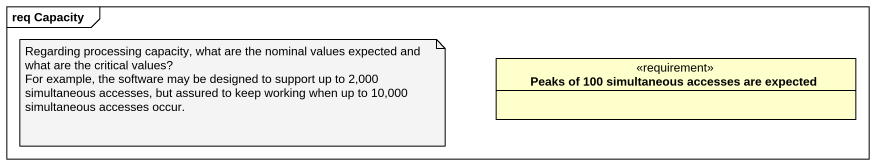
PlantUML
@startuml
mainframe req Capacity
hide circle
hide empty members
class "Peaks of 100 simultaneous accesses are expected" as Peaks_of_100_simultaneous <<requirement>>
note as N1
  Regarding processing capacity, what are the nominal values expected and what are the critical values?
  For example, the software may be designed to support up to 2,000 simultaneous accesses, but assured to keep working when up to 10,000 simultaneous accesses occur.
end note
@enduml
